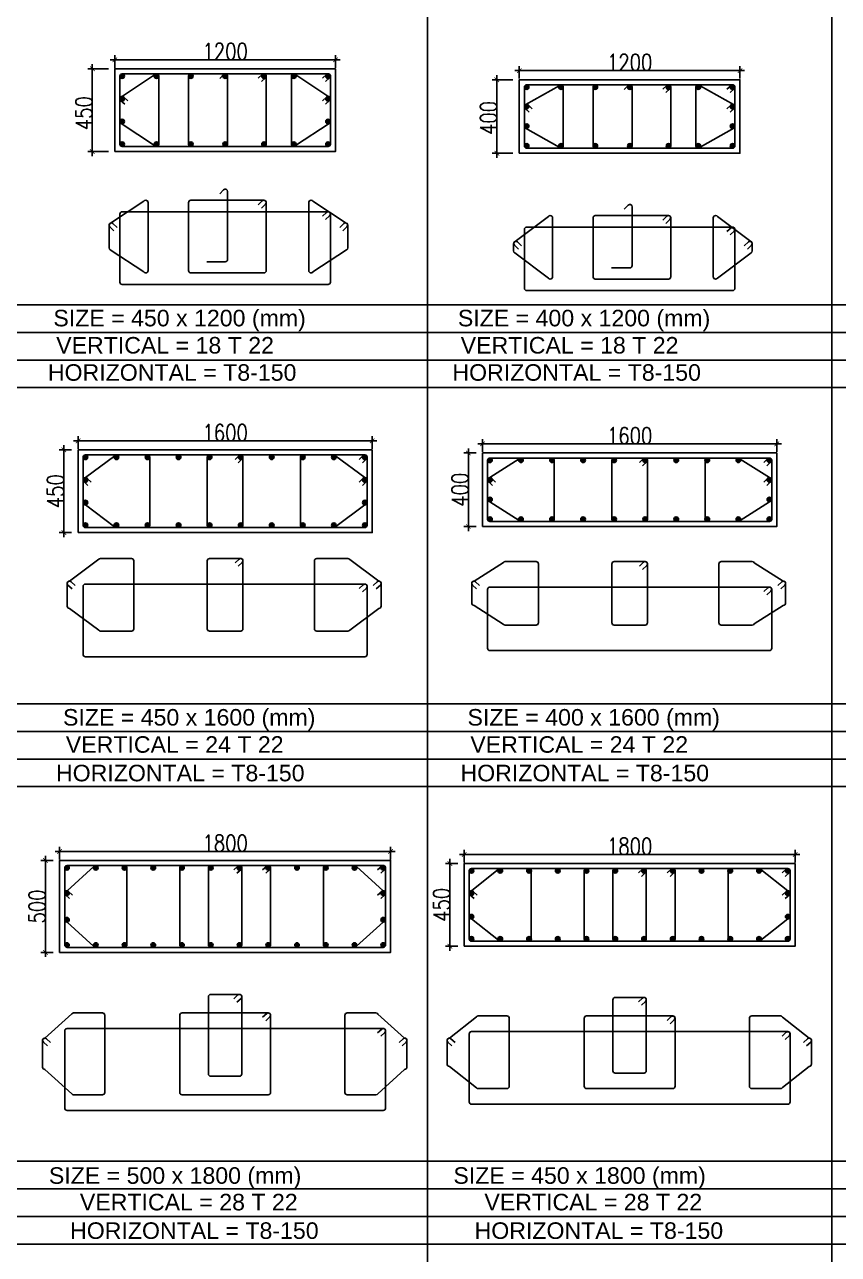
# Model space of a CAD drawing. Header units: millimetres. Extents: x -967280 to 3852, y 2833 to 1955156.
# Drawn here: x -417714 to -413288, y 456417 to 463104 of the extents above; entities that cross this region are included whole.
import ezdxf

# ---------------------------------------------------------------- set-up
doc = ezdxf.new("R2010")
doc.units = ezdxf.units.MM
doc.header["$LTSCALE"] = 1000
doc.header["$PDMODE"] = 35
doc.header["$PDSIZE"] = 25
for name, color, linetype in [('BARS', 1, 'Continuous'), ('S -Beams', 2, 'Continuous'), ('ST-COLUMN', 2, 'Continuous'), ('ST-STEEL', 4, 'Continuous'), ('ST-STEEL MARK', 1, 'Continuous'), ('ST-TEXT', 3, 'Continuous')]:
    doc.layers.add(name, color=color, linetype=linetype)
doc.styles.add('SIMPLEX', font='romans.shx', dxfattribs={"width": 0.8, "height": 90})
doc.styles.add('STRECTURAL', font='arial.ttf')
doc.styles.add('TXT DIM 25', font='arial.ttf')
doc.dimstyles.new('ST- DIM1-25', dxfattribs={"dimscale": 0.025, "dimtxt": 1000, "dimasz": 1000, "dimexe": 1000, "dimexo": 1000, "dimgap": 0.5, "dimtad": 2, "dimdec": 0, "dimrnd": 5, "dimzin": 0, "dimdsep": 46, "dimtxsty": 'TXT DIM 25', "dimblk": 'ARCHTICK', "dimcen": 90, "dimdle": 1000, "dimclrd": 1, "dimclre": 1, "dimclrt": 3, "dimadec": 1, "dimazin": 0, "dimtfac": 1, "dimtdec": 0, "dimtofl": 0, "dimtmove": 0, "dimatfit": 3, "dimfxl": 1, "dimtolj": 1, "dimtzin": 0, "dimarcsym": 0})

# ---------------------------------------------------------------- blocks, each defined once
blk = doc.blocks.new('_ArchTick')
at = {"color": 0, "linetype": 'ByBlock', "const_width": 0.15}
blk.add_lwpolyline([(-0.5, -0.5), (0.5, 0.5)], dxfattribs=at)
blk = doc.blocks.new('*D195')
at = {"color": 1, "lineweight": -2, "transparency": 16777216}
for p, q in [((-417258.2, 462864.1), (-417370.5, 462864.1)), ((-417345.5, 462389.1), (-417345.5, 462889.1)), ((-417258.2, 462414.1), (-417370.5, 462414.1))]:
    blk.add_line(p, q, dxfattribs=at)
at = {"layer": 'Defpoints', "color": 0, "transparency": 16777216}
for p in [(-417345.5, 462864.1), (-417233.2, 462864.1), (-417233.2, 462414.1)]:
    blk.add_point(p, dxfattribs=at)
at = {"color": 1, "lineweight": -2, "transparency": 16777216, "xscale": 25, "yscale": 25, "zscale": 25}
for p, rotation in [((-417345.5, 462864.1), 90), ((-417345.5, 462414.1), 270)]:
    blk.add_blockref('_ArchTick', p, dxfattribs=dict(at, rotation=rotation))
at = {"color": 3, "transparency": 16777216, "insert": (-417390.5, 462622.4), "char_height": 90, "attachment_point": 5, "rotation": 90, "style": 'SIMPLEX'}
blk.add_mtext('\\A1;450', dxfattribs=at)
blk = doc.blocks.new('*D196')
at = {"color": 1, "lineweight": -2, "transparency": 16777216}
for p, q in [((-415998.2, 462913.1), (-417248.2, 462913.1)), ((-417223.2, 462869.6), (-417223.2, 462938.1)), ((-416023.2, 462869.6), (-416023.2, 462938.1))]:
    blk.add_line(p, q, dxfattribs=at)
at = {"layer": 'Defpoints', "color": 0, "transparency": 16777216}
for p in [(-417223.2, 462913.1), (-417223.2, 462844.6), (-416023.2, 462844.6)]:
    blk.add_point(p, dxfattribs=at)
at = {"color": 1, "lineweight": -2, "transparency": 16777216, "xscale": 25, "yscale": 25, "zscale": 25, "rotation": 180}
blk.add_blockref('_ArchTick', (-417223.2, 462913.1), dxfattribs=at)
at = {"color": 1, "lineweight": -2, "transparency": 16777216, "xscale": 25, "yscale": 25, "zscale": 25}
blk.add_blockref('_ArchTick', (-416023.2, 462913.1), dxfattribs=at)
at = {"color": 3, "transparency": 16777216, "insert": (-416623.2, 462958.2), "char_height": 90, "attachment_point": 5, "style": 'SIMPLEX'}
blk.add_mtext('\\A1;1200', dxfattribs=at)
blk = doc.blocks.new('D25')
at = {"layer": 'BARS'}
h = blk.add_hatch(color=256, dxfattribs=at)
h.dxf.hatch_style = 1
edge = h.paths.add_edge_path()
edge.add_arc((0, 0), 12.5, 0, 360)
at = {"layer": 'BARS', "color": 1}
blk.add_circle((0, 0), 12.5, dxfattribs=at)
at = {"layer": 'Defpoints'}
for p, q in [((12.5, 0), (-12.5, 0)), ((0, -12.5), (0, 12.5))]:
    blk.add_line(p, q, dxfattribs=at)
at = {"layer": 'ST-STEEL'}
blk.add_circle((0, 0), 12.5, dxfattribs=at)
blk = doc.blocks.new('*D197')
at = {"color": 1, "lineweight": -2, "transparency": 16777216}
for p, q in [((-415145.5, 462379.8), (-415145.5, 462829.8)), ((-415058.2, 462804.8), (-415170.5, 462804.8)), ((-415058.2, 462404.8), (-415170.5, 462404.8))]:
    blk.add_line(p, q, dxfattribs=at)
at = {"layer": 'Defpoints', "color": 0, "transparency": 16777216}
for p in [(-415145.5, 462804.8), (-415033.2, 462804.8), (-415033.2, 462404.8)]:
    blk.add_point(p, dxfattribs=at)
at = {"color": 1, "lineweight": -2, "transparency": 16777216, "xscale": 25, "yscale": 25, "zscale": 25}
for p, rotation in [((-415145.5, 462804.8), 90), ((-415145.5, 462404.8), 270)]:
    blk.add_blockref('_ArchTick', p, dxfattribs=dict(at, rotation=rotation))
at = {"color": 3, "transparency": 16777216, "insert": (-415190.5, 462596.5), "char_height": 90, "attachment_point": 5, "rotation": 90, "style": 'SIMPLEX'}
blk.add_mtext('\\A1;400', dxfattribs=at)
blk = doc.blocks.new('*D198')
at = {"color": 1, "lineweight": -2, "transparency": 16777216}
for p, q in [((-413798.2, 462853.9), (-415048.2, 462853.9)), ((-415023.2, 462810.4), (-415023.2, 462878.9)), ((-413823.2, 462810.4), (-413823.2, 462878.9))]:
    blk.add_line(p, q, dxfattribs=at)
at = {"layer": 'Defpoints', "color": 0, "transparency": 16777216}
for p in [(-415023.2, 462853.9), (-415023.2, 462785.4), (-413823.2, 462785.4)]:
    blk.add_point(p, dxfattribs=at)
at = {"color": 1, "lineweight": -2, "transparency": 16777216, "xscale": 25, "yscale": 25, "zscale": 25, "rotation": 180}
blk.add_blockref('_ArchTick', (-415023.2, 462853.9), dxfattribs=at)
at = {"color": 1, "lineweight": -2, "transparency": 16777216, "xscale": 25, "yscale": 25, "zscale": 25}
blk.add_blockref('_ArchTick', (-413823.2, 462853.9), dxfattribs=at)
at = {"color": 3, "transparency": 16777216, "insert": (-414423.2, 462898.9), "char_height": 90, "attachment_point": 5, "style": 'SIMPLEX'}
blk.add_mtext('\\A1;1200', dxfattribs=at)
blk = doc.blocks.new('*D181')
at = {"color": 1, "lineweight": -2, "transparency": 16777216}
for p, q in [((-417458.2, 460791.8), (-417525.4, 460791.8)), ((-417500.4, 460316.8), (-417500.4, 460816.8)), ((-417458.2, 460341.8), (-417525.4, 460341.8))]:
    blk.add_line(p, q, dxfattribs=at)
at = {"layer": 'Defpoints', "color": 0, "transparency": 16777216}
for p in [(-417500.4, 460791.8), (-417433.2, 460791.8), (-417433.2, 460341.8)]:
    blk.add_point(p, dxfattribs=at)
at = {"color": 1, "lineweight": -2, "transparency": 16777216, "xscale": 25, "yscale": 25, "zscale": 25}
for p, rotation in [((-417500.4, 460791.8), 90), ((-417500.4, 460341.8), 270)]:
    blk.add_blockref('_ArchTick', p, dxfattribs=dict(at, rotation=rotation))
at = {"color": 3, "transparency": 16777216, "insert": (-417545.5, 460566.8), "char_height": 90, "attachment_point": 5, "rotation": 90, "style": 'SIMPLEX'}
blk.add_mtext('\\A1;450', dxfattribs=at)
blk = doc.blocks.new('*D182')
at = {"color": 1, "lineweight": -2, "transparency": 16777216}
for p, q in [((-415798.2, 460840.8), (-417448.2, 460840.8)), ((-417423.2, 460797.3), (-417423.2, 460865.8)), ((-415823.2, 460797.3), (-415823.2, 460865.8))]:
    blk.add_line(p, q, dxfattribs=at)
at = {"layer": 'Defpoints', "color": 0, "transparency": 16777216}
for p in [(-417423.2, 460840.8), (-417423.2, 460772.3), (-415823.2, 460772.3)]:
    blk.add_point(p, dxfattribs=at)
at = {"color": 1, "lineweight": -2, "transparency": 16777216, "xscale": 25, "yscale": 25, "zscale": 25, "rotation": 180}
blk.add_blockref('_ArchTick', (-417423.2, 460840.8), dxfattribs=at)
at = {"color": 1, "lineweight": -2, "transparency": 16777216, "xscale": 25, "yscale": 25, "zscale": 25}
blk.add_blockref('_ArchTick', (-415823.2, 460840.8), dxfattribs=at)
at = {"color": 3, "transparency": 16777216, "insert": (-416623.2, 460885.8), "char_height": 90, "attachment_point": 5, "style": 'SIMPLEX'}
blk.add_mtext('\\A1;1600', dxfattribs=at)
blk = doc.blocks.new('*D183')
at = {"color": 1, "lineweight": -2, "transparency": 16777216}
for p, q in [((-415258.2, 460775.1), (-415325.4, 460775.1)), ((-415300.4, 460350.1), (-415300.4, 460800.1)), ((-415258.2, 460375.1), (-415325.4, 460375.1))]:
    blk.add_line(p, q, dxfattribs=at)
at = {"layer": 'Defpoints', "color": 0, "transparency": 16777216}
for p in [(-415300.4, 460775.1), (-415233.2, 460775.1), (-415233.2, 460375.1)]:
    blk.add_point(p, dxfattribs=at)
at = {"color": 1, "lineweight": -2, "transparency": 16777216, "xscale": 25, "yscale": 25, "zscale": 25}
for p, rotation in [((-415300.4, 460775.1), 90), ((-415300.4, 460375.1), 270)]:
    blk.add_blockref('_ArchTick', p, dxfattribs=dict(at, rotation=rotation))
at = {"color": 3, "transparency": 16777216, "insert": (-415345.5, 460575.1), "char_height": 90, "attachment_point": 5, "rotation": 90, "style": 'SIMPLEX'}
blk.add_mtext('\\A1;400', dxfattribs=at)
blk = doc.blocks.new('*D184')
at = {"color": 1, "lineweight": -2, "transparency": 16777216}
for p, q in [((-413598.2, 460824.2), (-415248.2, 460824.2)), ((-415223.2, 460780.6), (-415223.2, 460849.2)), ((-413623.2, 460780.6), (-413623.2, 460849.2))]:
    blk.add_line(p, q, dxfattribs=at)
at = {"layer": 'Defpoints', "color": 0, "transparency": 16777216}
for p in [(-415223.2, 460824.2), (-415223.2, 460755.6), (-413623.2, 460755.6)]:
    blk.add_point(p, dxfattribs=at)
at = {"color": 1, "lineweight": -2, "transparency": 16777216, "xscale": 25, "yscale": 25, "zscale": 25, "rotation": 180}
blk.add_blockref('_ArchTick', (-415223.2, 460824.2), dxfattribs=at)
at = {"color": 1, "lineweight": -2, "transparency": 16777216, "xscale": 25, "yscale": 25, "zscale": 25}
blk.add_blockref('_ArchTick', (-413623.2, 460824.2), dxfattribs=at)
at = {"color": 3, "transparency": 16777216, "insert": (-414423.2, 460869.2), "char_height": 90, "attachment_point": 5, "style": 'SIMPLEX'}
blk.add_mtext('\\A1;1600', dxfattribs=at)
blk = doc.blocks.new('*D189')
at = {"color": 1, "lineweight": -2, "transparency": 16777216}
for p, q in [((-417558.2, 458559.3), (-417625.4, 458559.3)), ((-417600.4, 458034.3), (-417600.4, 458584.3)), ((-417558.2, 458059.3), (-417625.4, 458059.3))]:
    blk.add_line(p, q, dxfattribs=at)
at = {"layer": 'Defpoints', "color": 0, "transparency": 16777216}
for p in [(-417600.4, 458559.3), (-417533.2, 458559.3), (-417533.2, 458059.3)]:
    blk.add_point(p, dxfattribs=at)
at = {"color": 1, "lineweight": -2, "transparency": 16777216, "xscale": 25, "yscale": 25, "zscale": 25}
for p, rotation in [((-417600.4, 458559.3), 90), ((-417600.4, 458059.3), 270)]:
    blk.add_blockref('_ArchTick', p, dxfattribs=dict(at, rotation=rotation))
at = {"color": 3, "transparency": 16777216, "insert": (-417645.5, 458309.3), "char_height": 90, "attachment_point": 5, "rotation": 90, "style": 'SIMPLEX'}
blk.add_mtext('\\A1;500', dxfattribs=at)
blk = doc.blocks.new('*D190')
at = {"color": 1, "lineweight": -2, "transparency": 16777216}
for p, q in [((-417523.2, 458564.8), (-417523.2, 458633.3)), ((-415723.2, 458564.8), (-415723.2, 458633.3)), ((-415698.2, 458608.3), (-417548.2, 458608.3))]:
    blk.add_line(p, q, dxfattribs=at)
at = {"layer": 'Defpoints', "color": 0, "transparency": 16777216}
for p in [(-417523.2, 458608.3), (-417523.2, 458539.8), (-415723.2, 458539.8)]:
    blk.add_point(p, dxfattribs=at)
at = {"color": 1, "lineweight": -2, "transparency": 16777216, "xscale": 25, "yscale": 25, "zscale": 25, "rotation": 180}
blk.add_blockref('_ArchTick', (-417523.2, 458608.3), dxfattribs=at)
at = {"color": 1, "lineweight": -2, "transparency": 16777216, "xscale": 25, "yscale": 25, "zscale": 25}
blk.add_blockref('_ArchTick', (-415723.2, 458608.3), dxfattribs=at)
at = {"color": 3, "transparency": 16777216, "insert": (-416623.2, 458653.3), "char_height": 90, "attachment_point": 5, "style": 'SIMPLEX'}
blk.add_mtext('\\A1;1800', dxfattribs=at)
blk = doc.blocks.new('*D191')
at = {"color": 1, "lineweight": -2, "transparency": 16777216}
for p, q in [((-415400.4, 458067.6), (-415400.4, 458567.6)), ((-415358.2, 458542.6), (-415425.4, 458542.6)), ((-415358.2, 458092.6), (-415425.4, 458092.6))]:
    blk.add_line(p, q, dxfattribs=at)
at = {"layer": 'Defpoints', "color": 0, "transparency": 16777216}
for p in [(-415400.4, 458542.6), (-415333.2, 458542.6), (-415333.2, 458092.6)]:
    blk.add_point(p, dxfattribs=at)
at = {"color": 1, "lineweight": -2, "transparency": 16777216, "xscale": 25, "yscale": 25, "zscale": 25}
for p, rotation in [((-415400.4, 458542.6), 90), ((-415400.4, 458092.6), 270)]:
    blk.add_blockref('_ArchTick', p, dxfattribs=dict(at, rotation=rotation))
at = {"color": 3, "transparency": 16777216, "insert": (-415445.5, 458317.6), "char_height": 90, "attachment_point": 5, "rotation": 90, "style": 'SIMPLEX'}
blk.add_mtext('\\A1;450', dxfattribs=at)
blk = doc.blocks.new('*D192')
at = {"color": 1, "lineweight": -2, "transparency": 16777216}
for p, q in [((-415323.2, 458548.1), (-415323.2, 458616.6)), ((-413523.2, 458548.1), (-413523.2, 458616.6)), ((-413498.2, 458591.6), (-415348.2, 458591.6))]:
    blk.add_line(p, q, dxfattribs=at)
at = {"layer": 'Defpoints', "color": 0, "transparency": 16777216}
for p in [(-415323.2, 458591.6), (-415323.2, 458523.1), (-413523.2, 458523.1)]:
    blk.add_point(p, dxfattribs=at)
at = {"color": 1, "lineweight": -2, "transparency": 16777216, "xscale": 25, "yscale": 25, "zscale": 25, "rotation": 180}
blk.add_blockref('_ArchTick', (-415323.2, 458591.6), dxfattribs=at)
at = {"color": 1, "lineweight": -2, "transparency": 16777216, "xscale": 25, "yscale": 25, "zscale": 25}
blk.add_blockref('_ArchTick', (-413523.2, 458591.6), dxfattribs=at)
at = {"color": 3, "transparency": 16777216, "insert": (-414423.2, 458636.7), "char_height": 90, "attachment_point": 5, "style": 'SIMPLEX'}
blk.add_mtext('\\A1;1800', dxfattribs=at)

msp = doc.modelspace()

# ---------------------------------------------------------------- linework, layer by layer
at = {"layer": 'S -Beams', "color": 4, "ltscale": 30}
for points in [[(-417195.7, 462701.4), (-417195.7, 462577.6, 0.284178), (-417189.4, 462566.6), (-417006.6, 462446.7, 0.243217), (-416996.4, 462441.4, 0.414214), (-416983.9, 462453.9), (-416983.9, 462824.1, 0.414242), (-416996.4, 462836.6, 0.252519), (-417006.9, 462831), (-417187.7, 462712.4, 0.323602), (-417195.7, 462700.1), (-417195.7, 462578.1)], [(-416050.7, 462701.4), (-416050.7, 462577.6, -0.284178), (-416056.9, 462566.6), (-416239.8, 462446.7, -0.243217), (-416250, 462441.4, -0.414214), (-416262.5, 462453.9), (-416262.5, 462824.1, -0.414242), (-416250, 462836.6, -0.252519), (-416239.5, 462831), (-416058.7, 462712.4, -0.323602), (-416050.7, 462700.1), (-416050.7, 462578.1)], [(-414995.7, 462658.8), (-414995.7, 462551.7, 0.284178), (-414989.4, 462540.7), (-414806.6, 462437.4, 0.243217), (-414796.4, 462432.1, 0.414214), (-414783.9, 462444.6), (-414783.9, 462764.8, 0.414242), (-414796.4, 462777.3, 0.252519), (-414806.9, 462771.7), (-414987.7, 462669.8, 0.323602), (-414995.7, 462657.5), (-414995.7, 462552.1)], [(-413850.7, 462658.8), (-413850.7, 462551.7, -0.284178), (-413856.9, 462540.7), (-414039.8, 462437.4, -0.243217), (-414050, 462432.1, -0.414214), (-414062.5, 462444.6), (-414062.5, 462764.8, -0.414242), (-414050, 462777.3, -0.252519), (-414039.5, 462771.7), (-413858.7, 462669.8, -0.323602), (-413850.7, 462657.5), (-413850.7, 462552.1)], [(-417254.2, 462014), (-417254.2, 461890.2, 0.284178), (-417248, 461879.2), (-417065.1, 461759.3, 0.243217), (-417054.9, 461754, 0.414214), (-417042.4, 461766.5), (-417042.4, 462136.7, 0.414242), (-417054.9, 462149.2, 0.252519), (-417065.4, 462143.6), (-417246.2, 462025, 0.323602), (-417254.2, 462012.7), (-417254.2, 461890.7)], [(-415956.5, 462014), (-415956.5, 461890.2, -0.284178), (-415962.8, 461879.2), (-416145.6, 461759.3, -0.243217), (-416155.8, 461754, -0.414214), (-416168.3, 461766.5), (-416168.3, 462136.7, -0.414242), (-416155.8, 462149.2, -0.252519), (-416145.4, 462143.6), (-415964.5, 462025, -0.323602), (-415956.5, 462012.7), (-415956.5, 461890.7)], [(-415054.2, 461914), (-415054.2, 461873.6, 0.284178), (-415048, 461862.5), (-414865.1, 461725.9, 0.243217), (-414854.9, 461720.7, 0.414214), (-414842.4, 461733.2), (-414842.4, 462053.4, 0.414242), (-414854.9, 462065.9, 0.252519), (-414865.4, 462060.2), (-415046.2, 461925, 0.323602), (-415054.2, 461912.7), (-415054.2, 461874)], [(-413756.5, 461914), (-413756.5, 461873.6, -0.284178), (-413762.8, 461862.5), (-413945.6, 461725.9, -0.243217), (-413955.8, 461720.7, -0.414214), (-413968.3, 461733.2), (-413968.3, 462053.4, -0.414242), (-413955.8, 462065.9, -0.252519), (-413945.4, 462060.2), (-413764.5, 461925, -0.323602), (-413756.5, 461912.7), (-413756.5, 461874)]]:
    msp.add_lwpolyline(points, format="xyb", dxfattribs=at)
at = {"layer": 'ST-COLUMN'}
for points in [[(-417223.2, 462414.1), (-416023.2, 462414.1), (-416023.2, 462864.1), (-417223.2, 462864.1)], [(-415023.2, 462404.8), (-413823.2, 462404.8), (-413823.2, 462804.8), (-415023.2, 462804.8)], [(-417423.2, 460341.8), (-415823.2, 460341.8), (-415823.2, 460791.8), (-417423.2, 460791.8)], [(-415223.2, 460375.1), (-413623.2, 460375.1), (-413623.2, 460775.1), (-415223.2, 460775.1)], [(-417523.2, 458059.3), (-415723.2, 458059.3), (-415723.2, 458559.3), (-417523.2, 458559.3)], [(-415323.2, 458092.6), (-413523.2, 458092.6), (-413523.2, 458542.6), (-415323.2, 458542.6)]]:
    msp.add_lwpolyline(points, close=True, dxfattribs=at)
at = {"layer": 'ST-STEEL'}
for points in [[(-417183.2, 462441.6), (-416063.2, 462441.6, 0.414214), (-416050.7, 462454.1), (-416050.7, 462824.1, 0.414214), (-416063.2, 462836.6), (-417183.2, 462836.6, 0.414214), (-417195.7, 462824.1), (-417195.7, 462454.1, 0.414214)], [(-414983.2, 462432.3), (-413863.2, 462432.3, 0.414214), (-413850.7, 462444.8), (-413850.7, 462764.8, 0.414214), (-413863.2, 462777.3), (-414983.2, 462777.3, 0.414214), (-414995.7, 462764.8), (-414995.7, 462444.8, 0.414214)], [(-417183.2, 461691.4), (-416063.2, 461691.4, 0.414214), (-416050.7, 461703.9), (-416050.7, 462073.9, 0.414214), (-416063.2, 462086.4), (-417183.2, 462086.4, 0.414214), (-417195.7, 462073.9), (-417195.7, 461703.9, 0.414214)], [(-414983.2, 461658), (-413863.2, 461658, 0.414214), (-413850.7, 461670.5), (-413850.7, 461990.5, 0.414214), (-413863.2, 462003), (-414983.2, 462003, 0.414214), (-414995.7, 461990.5), (-414995.7, 461670.5, 0.414214)], [(-417383.2, 460369.3), (-415863.2, 460369.3, 0.414214), (-415850.7, 460381.8), (-415850.7, 460751.8, 0.414214), (-415863.2, 460764.3), (-417383.2, 460764.3, 0.414214), (-417395.7, 460751.8), (-417395.7, 460381.8, 0.414214)], [(-415183.2, 460402.6), (-413663.2, 460402.6, 0.414214), (-413650.7, 460415.1), (-413650.7, 460735.1, 0.414214), (-413663.2, 460747.6), (-415183.2, 460747.6, 0.414214), (-415195.7, 460735.1), (-415195.7, 460415.1, 0.414214)], [(-417383.2, 459667.1), (-415863.2, 459667.1, 0.414214), (-415850.7, 459679.6), (-415850.7, 460049.6, 0.414214), (-415863.2, 460062.1), (-417383.2, 460062.1, 0.414214), (-417395.7, 460049.6), (-417395.7, 459679.6, 0.414214)], [(-415183.2, 459700.5), (-413663.2, 459700.5, 0.414214), (-413650.7, 459713), (-413650.7, 460033, 0.414214), (-413663.2, 460045.5), (-415183.2, 460045.5, 0.414214), (-415195.7, 460033), (-415195.7, 459713, 0.414214)], [(-417483.2, 458086.8), (-415763.2, 458086.8, 0.414214), (-415750.7, 458099.3), (-415750.7, 458519.3, 0.414214), (-415763.2, 458531.8), (-417483.2, 458531.8, 0.414214), (-417495.7, 458519.3), (-417495.7, 458099.3, 0.414214)], [(-415283.2, 458120.1), (-413563.2, 458120.1, 0.414214), (-413550.7, 458132.6), (-413550.7, 458502.6, 0.414214), (-413563.2, 458515.1), (-415283.2, 458515.1, 0.414214), (-415295.7, 458502.6), (-415295.7, 458132.6, 0.414214)], [(-417483.2, 457200.3), (-415763.2, 457200.3, 0.414214), (-415750.7, 457212.8), (-415750.7, 457632.8, 0.414214), (-415763.2, 457645.3), (-417483.2, 457645.3, 0.414214), (-417495.7, 457632.8), (-417495.7, 457212.8, 0.414214)], [(-415283.2, 457233.6), (-413563.2, 457233.6, 0.414214), (-413550.7, 457246.1), (-413550.7, 457616.1, 0.414214), (-413563.2, 457628.6), (-415283.2, 457628.6, 0.414214), (-415295.7, 457616.1), (-415295.7, 457246.1, 0.414214)]]:
    msp.add_lwpolyline(points, format="xyb", close=True, dxfattribs=at)
at = {"layer": 'ST-STEEL', "ltscale": 30}
for points in [[(-416809.9, 462836.6), (-416412, 462836.6, -0.414214), (-416399.5, 462824.1), (-416399.5, 462454.1, -0.414214), (-416412, 462441.6), (-416809.9, 462441.6, -0.414214), (-416822.4, 462454.1), (-416822.4, 462824.1, -0.414214)], [(-414609.9, 462777.3), (-414212, 462777.3, -0.414214), (-414199.5, 462764.8), (-414199.5, 462444.8, -0.414214), (-414212, 462432.3), (-414609.9, 462432.3, -0.414214), (-414622.4, 462444.8), (-414622.4, 462764.8, -0.414214)], [(-416809.9, 462149.2), (-416412, 462149.2, -0.414214), (-416399.5, 462136.7), (-416399.5, 461766.7, -0.414214), (-416412, 461754.2), (-416809.9, 461754.2, -0.414214), (-416822.4, 461766.7), (-416822.4, 462136.7, -0.414214)], [(-414609.9, 462065.9), (-414212, 462065.9, -0.414214), (-414199.5, 462053.4), (-414199.5, 461733.4, -0.414214), (-414212, 461720.9), (-414609.9, 461720.9, -0.414214), (-414622.4, 461733.4), (-414622.4, 462053.4, -0.414214)], [(-416707.6, 460764.3), (-416538.7, 460764.3, -0.414214), (-416526.2, 460751.8), (-416526.2, 460381.8, -0.414214), (-416538.7, 460369.3), (-416707.6, 460369.3, -0.414214), (-416720.1, 460381.8), (-416720.1, 460751.8, -0.414214)], [(-414507.6, 460747.6), (-414338.7, 460747.6, -0.414214), (-414326.2, 460735.1), (-414326.2, 460415.1, -0.414214), (-414338.7, 460402.6), (-414507.6, 460402.6, -0.414214), (-414520.1, 460415.1), (-414520.1, 460735.1, -0.414214)], [(-416707.6, 460201.1), (-416538.7, 460201.1, -0.414214), (-416526.2, 460188.6), (-416526.2, 459818.6, -0.414214), (-416538.7, 459806.1), (-416707.6, 459806.1, -0.414214), (-416720.1, 459818.6), (-416720.1, 460188.6, -0.414214)], [(-414507.6, 460184.4), (-414338.7, 460184.4, -0.414214), (-414326.2, 460171.9), (-414326.2, 459851.9, -0.414214), (-414338.7, 459839.4), (-414507.6, 459839.4, -0.414214), (-414520.1, 459851.9), (-414520.1, 460171.9, -0.414214)], [(-416857.7, 458531.8), (-416388.6, 458531.8, -0.414214), (-416376.1, 458519.3), (-416376.1, 458099.3, -0.414214), (-416388.6, 458086.8), (-416857.7, 458086.8, -0.414214), (-416870.2, 458099.3), (-416870.2, 458519.3, -0.414214)], [(-416701.4, 458531.8), (-416545, 458531.8, -0.414214), (-416532.5, 458519.3), (-416532.5, 458099.3, -0.414214), (-416545, 458086.8), (-416701.4, 458086.8, -0.414214), (-416713.9, 458099.3), (-416713.9, 458519.3, -0.414214)], [(-414657.7, 458515.1), (-414188.6, 458515.1, -0.414214), (-414176.1, 458502.6), (-414176.1, 458132.6, -0.414214), (-414188.6, 458120.1), (-414657.7, 458120.1, -0.414214), (-414670.2, 458132.6), (-414670.2, 458502.6, -0.414214)], [(-414501.4, 458515.1), (-414345, 458515.1, -0.414214), (-414332.5, 458502.6), (-414332.5, 458132.6, -0.414214), (-414345, 458120.1), (-414501.4, 458120.1, -0.414214), (-414513.9, 458132.6), (-414513.9, 458502.6, -0.414214)], [(-416701.4, 457831.1), (-416545, 457831.1, -0.414214), (-416532.5, 457818.6), (-416532.5, 457398.6, -0.414214), (-416545, 457386.1), (-416701.4, 457386.1, -0.414214), (-416713.9, 457398.6), (-416713.9, 457818.6, -0.414214)], [(-414501.4, 457814.4), (-414345, 457814.4, -0.414214), (-414332.5, 457801.9), (-414332.5, 457415.3, -0.414214), (-414345, 457402.8), (-414501.4, 457402.8, -0.414214), (-414513.9, 457415.3), (-414513.9, 457801.9, -0.414214)], [(-416857.7, 457730.2), (-416388.6, 457730.2, -0.414214), (-416376.1, 457717.7), (-416376.1, 457297.7, -0.414214), (-416388.6, 457285.2), (-416857.7, 457285.2, -0.414214), (-416870.2, 457297.7), (-416870.2, 457717.7, -0.414214)], [(-414657.7, 457713.5), (-414188.6, 457713.5, -0.414214), (-414176.1, 457701), (-414176.1, 457331, -0.414214), (-414188.6, 457318.5), (-414657.7, 457318.5, -0.414214), (-414670.2, 457331), (-414670.2, 457701, -0.414214)]]:
    msp.add_lwpolyline(points, format="xyb", close=True, dxfattribs=at)
for points in [[(-416652.3, 462810.4), (-416631.5, 462832.8, -0.675243), (-416609.9, 462824.1), (-416609.9, 462454.1, -0.414214), (-416622.4, 462441.6), (-416722.4, 462441.6)], [(-414452.3, 462751.1), (-414431.5, 462773.5, -0.675243), (-414409.9, 462764.8), (-414409.9, 462444.8, -0.414214), (-414422.4, 462432.3), (-414522.4, 462432.3)], [(-416652.3, 462183.4), (-416631.5, 462205.7, -0.675243), (-416609.9, 462197), (-416609.9, 461827, -0.414214), (-416622.4, 461814.5), (-416722.4, 461814.5)], [(-414452.3, 462100), (-414431.5, 462122.4, -0.675243), (-414409.9, 462113.7), (-414409.9, 461793.7, -0.414214), (-414422.4, 461781.2), (-414522.4, 461781.2)], [(-417395.7, 460628.5), (-417395.7, 460505.1, 0.414214), (-417383.2, 460492.6), (-417224.2, 460374.1, 0.230895), (-417214.4, 460369.3), (-417045.7, 460369.3, 0.414214), (-417033.2, 460381.8), (-417033.2, 460751.8, 0.414214), (-417045.7, 460764.3), (-417214.4, 460764.3, 0.209236), (-417223.5, 460760.2), (-417383.2, 460641, 0.414214), (-417395.7, 460628.5)], [(-415850.7, 460628.5), (-415850.7, 460505.1, -0.414214), (-415863.2, 460492.6), (-416021.6, 460375, -0.253658), (-416032, 460369.3), (-416200.7, 460369.3, -0.414214), (-416213.2, 460381.8), (-416213.2, 460751.8, -0.414214), (-416200.7, 460764.3), (-416032, 460764.3, -0.25838), (-416021.5, 460758.4), (-415863.2, 460641, -0.414214), (-415850.7, 460628.5)], [(-415195.7, 460628.5), (-415195.7, 460521.8, 0.414214), (-415183.2, 460509.3), (-415024.2, 460407.5, 0.230895), (-415014.4, 460402.6), (-414845.7, 460402.6, 0.414214), (-414833.2, 460415.1), (-414833.2, 460735.1, 0.414214), (-414845.7, 460747.6), (-415014.4, 460747.6, 0.209236), (-415023.5, 460743.6), (-415183.2, 460641, 0.414214), (-415195.7, 460628.5)], [(-413650.7, 460628.5), (-413650.7, 460521.8, -0.414214), (-413663.2, 460509.3), (-413821.6, 460408.4, -0.253658), (-413832, 460402.6), (-414000.7, 460402.6, -0.414214), (-414013.2, 460415.1), (-414013.2, 460735.1, -0.414214), (-414000.7, 460747.6), (-413832, 460747.6, -0.25838), (-413821.5, 460741.7), (-413663.2, 460641, -0.414214), (-413650.7, 460628.5)], [(-417482.2, 460065.2), (-417482.2, 459941.9, 0.414214), (-417469.7, 459929.4), (-417310.7, 459810.9, 0.230895), (-417300.9, 459806.1), (-417132.2, 459806.1, 0.414214), (-417119.7, 459818.6), (-417119.7, 460188.6, 0.414214), (-417132.2, 460201.1), (-417300.9, 460201.1, 0.209236), (-417310, 460197), (-417469.7, 460077.7, 0.414214), (-417482.2, 460065.2)], [(-415774.9, 460065.2), (-415774.9, 459941.9, -0.414214), (-415787.4, 459929.4), (-415945.8, 459811.8, -0.253658), (-415956.3, 459806.1), (-416124.9, 459806.1, -0.414214), (-416137.4, 459818.6), (-416137.4, 460188.6, -0.414214), (-416124.9, 460201.1), (-415956.3, 460201.1, -0.25838), (-415945.7, 460195.1), (-415787.4, 460077.7, -0.414214), (-415774.9, 460065.2)], [(-415282.2, 460065.2), (-415282.2, 459958.6, 0.414214), (-415269.7, 459946.1), (-415110.7, 459844.3, 0.230895), (-415100.9, 459839.4), (-414932.2, 459839.4, 0.414214), (-414919.7, 459851.9), (-414919.7, 460171.9, 0.414214), (-414932.2, 460184.4), (-415100.9, 460184.4, 0.209236), (-415110, 460180.3), (-415269.7, 460077.7, 0.414214), (-415282.2, 460065.2)], [(-413574.9, 460065.2), (-413574.9, 459958.6, -0.414214), (-413587.4, 459946.1), (-413745.8, 459845.1, -0.253658), (-413756.3, 459839.4), (-413924.9, 459839.4, -0.414214), (-413937.4, 459851.9), (-413937.4, 460171.9, -0.414214), (-413924.9, 460184.4), (-413756.3, 460184.4, -0.25838), (-413745.7, 460178.5), (-413587.4, 460077.7, -0.414214), (-413574.9, 460065.2)], [(-417495.7, 458381.8), (-417495.7, 458236.8, 0.414214), (-417483.2, 458224.3), (-417336.7, 458091.6, 0.230895), (-417326.9, 458086.8), (-417170.5, 458086.8, 0.414214), (-417158, 458099.3), (-417158, 458519.3, 0.414214), (-417170.5, 458531.8), (-417326.9, 458531.8, 0.209236), (-417336.1, 458527.7), (-417483.2, 458394.3, 0.414214), (-417495.7, 458381.8)], [(-415750.7, 458381.8), (-415750.7, 458236.8, -0.414214), (-415763.2, 458224.3), (-415909, 458092.5, -0.253658), (-415919.5, 458086.8), (-416075.7, 458086.8, -0.414214), (-416088.2, 458099.3), (-416088.2, 458519.3, -0.414214), (-416075.7, 458531.8), (-415919.5, 458531.8, -0.25838), (-415908.9, 458525.8), (-415763.2, 458394.3, -0.414214), (-415750.7, 458381.8)], [(-415295.7, 458381.8), (-415295.7, 458253.4, 0.414214), (-415283.2, 458240.9), (-415136.7, 458124.9, 0.230895), (-415126.9, 458120.1), (-414970.5, 458120.1, 0.414214), (-414958, 458132.6), (-414958, 458502.6, 0.414214), (-414970.5, 458515.1), (-415126.9, 458515.1, 0.209236), (-415136.1, 458511), (-415283.2, 458394.3, 0.414214), (-415295.7, 458381.8)], [(-413550.7, 458381.8), (-413550.7, 458253.4, -0.414214), (-413563.2, 458240.9), (-413709, 458125.8, -0.253658), (-413719.5, 458120.1), (-413875.7, 458120.1, -0.414214), (-413888.2, 458132.6), (-413888.2, 458502.6, -0.414214), (-413875.7, 458515.1), (-413719.5, 458515.1, -0.25838), (-413708.9, 458509.2), (-413563.2, 458394.3, -0.414214), (-413550.7, 458381.8)], [(-417615.9, 457580.2), (-417615.9, 457435.2, 0.414214), (-417603.4, 457422.7), (-417457, 457290, 0.230895), (-417447.1, 457285.2), (-417290.7, 457285.2, 0.414214), (-417278.2, 457297.7), (-417278.2, 457717.7, 0.414214), (-417290.7, 457730.2), (-417447.1, 457730.2, 0.209236), (-417456.3, 457726.1), (-417603.4, 457592.7, 0.414214), (-417615.9, 457580.2)], [(-415634.3, 457580.2), (-415634.3, 457435.2, -0.414214), (-415646.8, 457422.7), (-415792.6, 457290.9, -0.253658), (-415803.1, 457285.2), (-415959.2, 457285.2, -0.414214), (-415971.7, 457297.7), (-415971.7, 457717.7, -0.414214), (-415959.2, 457730.2), (-415803.1, 457730.2, -0.25838), (-415792.5, 457724.3), (-415646.8, 457592.7, -0.414214), (-415634.3, 457580.2)], [(-415415.9, 457580.2), (-415415.9, 457451.9, 0.414214), (-415403.4, 457439.4), (-415257, 457323.4, 0.230895), (-415247.1, 457318.5), (-415090.7, 457318.5, 0.414214), (-415078.2, 457331), (-415078.2, 457701, 0.414214), (-415090.7, 457713.5), (-415247.1, 457713.5, 0.209236), (-415256.3, 457709.5), (-415403.4, 457592.7, 0.414214), (-415415.9, 457580.2)], [(-413434.3, 457580.2), (-413434.3, 457451.9, -0.414214), (-413446.8, 457439.4), (-413592.6, 457324.3, -0.253658), (-413603.1, 457318.5), (-413759.2, 457318.5, -0.414214), (-413771.7, 457331), (-413771.7, 457701, -0.414214), (-413759.2, 457713.5), (-413603.1, 457713.5, -0.25838), (-413592.5, 457707.6), (-413446.8, 457592.7, -0.414214), (-413434.3, 457580.2)]]:
    msp.add_lwpolyline(points, format="xyb", dxfattribs=at)
at = {"layer": 'ST-STEEL'}
for points in [[(-416426.2, 462794.3), (-416404, 462814.9, 1.002678), (-416421, 462833.2), (-416443.2, 462812.6)], [(-416076.9, 462794.3), (-416054.7, 462814.9, 1.002678), (-416071.7, 462833.2), (-416093.9, 462812.6)], [(-414226.2, 462735), (-414204, 462755.7, 1.002678), (-414221, 462774), (-414243.2, 462753.3)], [(-413876.9, 462735), (-413854.7, 462755.7, 1.002678), (-413871.7, 462774), (-413893.9, 462753.3)], [(-417169.5, 462670.9), (-417191.7, 462691.6, -1.002678), (-417174.7, 462709.9), (-417152.5, 462689.2)], [(-416076.9, 462670.9), (-416054.7, 462691.6, 1.002678), (-416071.7, 462709.9), (-416093.9, 462689.2)], [(-414969.5, 462628.3), (-414991.7, 462649, -1.002678), (-414974.7, 462667.3), (-414952.5, 462646.6)], [(-413876.9, 462628.3), (-413854.7, 462649, 1.002678), (-413871.7, 462667.3), (-413893.9, 462646.6)], [(-416426.2, 462106.9), (-416404, 462127.5, 1.002678), (-416421, 462145.8), (-416443.2, 462125.2)], [(-416076.9, 462044), (-416054.7, 462064.7, 1.002678), (-416071.7, 462083), (-416093.9, 462062.3)], [(-414226.2, 462023.5), (-414204, 462044.2, 1.002678), (-414221, 462062.5), (-414243.2, 462041.8)], [(-417228, 461983.5), (-417250.2, 462004.2, -1.002678), (-417233.2, 462022.5), (-417211, 462001.8)], [(-415982.7, 461983.5), (-415960.5, 462004.2, 1.002678), (-415977.6, 462022.5), (-415999.7, 462001.8)], [(-413876.9, 461960.7), (-413854.7, 461981.4, 1.002678), (-413871.7, 461999.7), (-413893.9, 461979)], [(-415028, 461883.5), (-415050.2, 461904.2, -1.002678), (-415033.2, 461922.5), (-415011, 461901.8)], [(-413782.7, 461883.5), (-413760.5, 461904.2, 1.002678), (-413777.6, 461922.5), (-413799.7, 461901.8)], [(-416552.4, 460722), (-416530.3, 460742.6, 1.002678), (-416547.3, 460760.9), (-416569.5, 460740.3)], [(-415876.9, 460722), (-415854.7, 460742.6, 1.002678), (-415871.7, 460760.9), (-415893.9, 460740.3)], [(-414352.4, 460705.3), (-414330.3, 460726, 1.002678), (-414347.3, 460744.2), (-414369.5, 460723.6)], [(-413676.9, 460705.3), (-413654.7, 460726, 1.002678), (-413671.7, 460744.2), (-413693.9, 460723.6)], [(-417369.5, 460598.6), (-417391.7, 460619.3, -1.002678), (-417374.7, 460637.6), (-417352.5, 460616.9)], [(-415876.9, 460598.6), (-415854.7, 460619.3, 1.002678), (-415871.7, 460637.6), (-415893.9, 460616.9)], [(-415169.5, 460598.6), (-415191.7, 460619.3, -1.002678), (-415174.7, 460637.6), (-415152.5, 460616.9)], [(-413676.9, 460598.6), (-413654.7, 460619.3, 1.002678), (-413671.7, 460637.6), (-413693.9, 460616.9)], [(-416552.4, 460158.7), (-416530.3, 460179.4, 1.002678), (-416547.3, 460197.7), (-416569.5, 460177)], [(-414352.4, 460142.1), (-414330.3, 460162.7, 1.002678), (-414347.3, 460181), (-414369.5, 460160.4)], [(-417456, 460035.4), (-417478.2, 460056.1, -1.002678), (-417461.1, 460074.4), (-417439, 460053.7)], [(-415876.9, 460019.8), (-415854.7, 460040.5, 1.002678), (-415871.7, 460058.8), (-415893.9, 460038.1)], [(-415801.1, 460035.4), (-415778.9, 460056.1, 1.002678), (-415796, 460074.4), (-415818.1, 460053.7)], [(-415256, 460035.4), (-415278.2, 460056.1, -1.002678), (-415261.1, 460074.4), (-415239, 460053.7)], [(-413676.9, 460003.1), (-413654.7, 460023.8, 1.002678), (-413671.7, 460042.1), (-413693.9, 460021.4)], [(-413601.1, 460035.4), (-413578.9, 460056.1, 1.002678), (-413596, 460074.4), (-413618.1, 460053.7)], [(-416558.7, 458489.4), (-416536.5, 458510.1, 1.002678), (-416553.6, 458528.4), (-416575.7, 458507.7)], [(-416402.3, 458489.4), (-416380.2, 458510.1, 1.002678), (-416397.2, 458528.4), (-416419.4, 458507.7)], [(-415776.9, 458489.4), (-415754.7, 458510.1, 1.002678), (-415771.7, 458528.4), (-415793.9, 458507.7)], [(-414358.7, 458472.8), (-414336.5, 458493.4, 1.002678), (-414353.6, 458511.7), (-414375.7, 458491.1)], [(-414202.3, 458472.8), (-414180.2, 458493.4, 1.002678), (-414197.2, 458511.7), (-414219.4, 458491.1)], [(-413576.9, 458472.8), (-413554.7, 458493.4, 1.002678), (-413571.7, 458511.7), (-413593.9, 458491.1)], [(-417469.5, 458351.9), (-417491.7, 458372.6, -1.002678), (-417474.7, 458390.9), (-417452.5, 458370.2)], [(-415776.9, 458351.9), (-415754.7, 458372.6, 1.002678), (-415771.7, 458390.9), (-415793.9, 458370.2)], [(-415269.5, 458351.9), (-415291.7, 458372.6, -1.002678), (-415274.7, 458390.9), (-415252.5, 458370.2)], [(-413576.9, 458351.9), (-413554.7, 458372.6, 1.002678), (-413571.7, 458390.9), (-413593.9, 458370.2)], [(-416558.7, 457788.8), (-416536.5, 457809.4, 1.002678), (-416553.6, 457827.7), (-416575.7, 457807.1)], [(-414358.7, 457772.1), (-414336.5, 457792.8, 1.002678), (-414353.6, 457811.1), (-414375.7, 457790.4)], [(-416402.3, 457687.9), (-416380.2, 457708.5, 1.002678), (-416397.2, 457726.8), (-416419.4, 457706.2)], [(-414202.3, 457671.2), (-414180.2, 457691.9, 1.002678), (-414197.2, 457710.1), (-414219.4, 457689.5)], [(-415776.9, 457602.9), (-415754.7, 457623.6, 1.002678), (-415771.7, 457641.9), (-415793.9, 457621.2)], [(-413576.9, 457586.3), (-413554.7, 457606.9, 1.002678), (-413571.7, 457625.2), (-413593.9, 457604.6)], [(-417589.7, 457550.4), (-417611.9, 457571, -1.002678), (-417594.9, 457589.3), (-417572.7, 457568.7)], [(-415660.5, 457550.4), (-415638.3, 457571, 1.002678), (-415655.3, 457589.3), (-415677.5, 457568.7)], [(-415389.7, 457550.4), (-415411.9, 457571, -1.002678), (-415394.9, 457589.3), (-415372.7, 457568.7)], [(-413460.5, 457550.4), (-413438.3, 457571, 1.002678), (-413455.3, 457589.3), (-413477.5, 457568.7)]]:
    msp.add_lwpolyline(points, format="xyb", dxfattribs=at)
at = {"layer": 'ST-STEEL MARK', "color": 0}
for p, q in [((-415523.2, 453708.8), (-415523.2, 472903.4)), ((-415523.2, 450065.3), (-415523.2, 472903.4)), ((-413323.2, 450065.3), (-413323.2, 472903.4)), ((-420373.2, 461130.3), (-406196.8, 461130.3)), ((-420373.2, 458960.9), (-406196.8, 458960.9)), ((-420373.2, 456473.6), (-406196.8, 456473.6))]:
    msp.add_line(p, q, dxfattribs=at)
at = {"layer": 'ST-STEEL MARK'}
for p, q in [((-419923.2, 461580.3), (-406196.8, 461580.3)), ((-419923.2, 461430.3), (-406196.8, 461430.3)), ((-419923.2, 461280.3), (-406196.8, 461280.3)), ((-419923.2, 459410.9), (-406196.8, 459410.9)), ((-419923.2, 459260.9), (-406196.8, 459260.9)), ((-419923.2, 459110.9), (-406196.8, 459110.9)), ((-419923.2, 456923.6), (-406196.8, 456923.6)), ((-419923.2, 456774.2), (-406196.8, 456774.2)), ((-419923.2, 456623.6), (-406196.8, 456623.6))]:
    msp.add_line(p, q, dxfattribs=at)

# ---------------------------------------------------------------- block references
at = {"layer": 'ST-STEEL', "color": 0}
for p, rotation in [((-417183.2, 462824.1), 270), ((-416996.4, 462824.1), 90.00000000000001), ((-416809.9, 462824.1), 90.00000000000001), ((-416622.4, 462824.1), 90.00000000000001), ((-416412, 462824.1), 90.00000000000001), ((-416250, 462824.1), 90.00000000000001), ((-414983.2, 462764.8), 270), ((-414796.4, 462764.8), 90.00000000000001), ((-414609.9, 462764.8), 90.00000000000001), ((-414422.4, 462764.8), 90.00000000000001), ((-414212, 462764.8), 90.00000000000001), ((-414050, 462764.8), 90.00000000000001), ((-417183.2, 462700.8), 90.00000000000001), ((-414983.2, 462658.2), 90.00000000000001), ((-417183.2, 462577.4), 90.00000000000001), ((-414983.2, 462551.5), 90.00000000000001), ((-416063.2, 462454.1), 90.00000000000001), ((-413863.2, 462444.8), 90.00000000000001), ((-417383.2, 460751.8), 270), ((-417214.3, 460751.8), 90.00000000000001), ((-417045.4, 460751.8), 90.00000000000001), ((-416876.5, 460751.8), 90.00000000000001), ((-416707.6, 460751.8), 90.00000000000001), ((-416538.7, 460751.8), 90.00000000000001), ((-416369.9, 460751.8), 90.00000000000001), ((-416201, 460751.8), 90.00000000000001), ((-416032.1, 460751.8), 90.00000000000001), ((-415183.2, 460735.1), 270), ((-415014.3, 460735.1), 90.00000000000001), ((-414845.4, 460735.1), 90.00000000000001), ((-414676.5, 460735.1), 90.00000000000001), ((-414507.6, 460735.1), 90.00000000000001), ((-414338.7, 460735.1), 90.00000000000001), ((-414169.9, 460735.1), 90.00000000000001), ((-414001, 460735.1), 90.00000000000001), ((-413832.1, 460735.1), 90.00000000000001), ((-417383.2, 460628.5), 90.00000000000001), ((-415183.2, 460628.5), 90.00000000000001), ((-417383.2, 460505.1), 90.00000000000001), ((-415183.2, 460521.8), 90.00000000000001), ((-413663.2, 460415.1), 90.00000000000001), ((-415863.2, 460381.8), 90.00000000000001), ((-417483.2, 458519.3), 270), ((-417326.8, 458519.3), 90.00000000000001), ((-417170.2, 458519.3), 90.00000000000001), ((-417014.1, 458519.3), 90.00000000000001), ((-416857.7, 458519.3), 90.00000000000001), ((-416701.4, 458519.3), 90.00000000000001), ((-416545, 458519.3), 90.00000000000001), ((-416388.6, 458519.3), 90.00000000000001), ((-416232.3, 458519.3), 90.00000000000001), ((-416075.9, 458519.3), 90.00000000000001), ((-415919.6, 458519.3), 90.00000000000001), ((-415283.2, 458502.6), 270), ((-415126.8, 458502.6), 90.00000000000001), ((-414970.2, 458502.6), 90.00000000000001), ((-414814.1, 458502.6), 90.00000000000001), ((-414657.7, 458502.6), 90.00000000000001), ((-414501.4, 458502.6), 90.00000000000001), ((-414345, 458502.6), 90.00000000000001), ((-414188.6, 458502.6), 90.00000000000001), ((-414032.3, 458502.6), 90.00000000000001), ((-413875.9, 458502.6), 90.00000000000001), ((-413719.6, 458502.6), 90.00000000000001), ((-417483.2, 458381.8), 90.00000000000001), ((-415283.2, 458381.8), 90.00000000000001), ((-417483.2, 458236.8), 90.00000000000001), ((-415283.2, 458253.4), 90.00000000000001), ((-415763.2, 458099.3), 90.00000000000001), ((-413563.2, 458132.6), 90.00000000000001)]:
    msp.add_blockref('D25', p, dxfattribs=dict(at, rotation=rotation))
at = {"layer": 'ST-STEEL', "color": 0, "xscale": -1}
for p, rotation in [((-416063.2, 462824.1), 90), ((-413863.2, 462764.8), 90), ((-416063.2, 462700.8), 270), ((-413863.2, 462658.2), 270), ((-416063.2, 462577.4), 270), ((-413863.2, 462551.5), 270), ((-417183.2, 462454.1), 270), ((-416996.4, 462454.1), 90), ((-416809.9, 462454.1), 90), ((-416622.4, 462454.1), 90), ((-416412, 462454.1), 90), ((-416250, 462454.1), 90), ((-414983.2, 462444.8), 270), ((-414796.4, 462444.8), 90), ((-414609.9, 462444.8), 90), ((-414422.4, 462444.8), 90), ((-414212, 462444.8), 90), ((-414050, 462444.8), 90), ((-415863.2, 460751.8), 90), ((-413663.2, 460735.1), 90), ((-415863.2, 460628.5), 270), ((-413663.2, 460628.5), 270), ((-415863.2, 460505.1), 270), ((-413663.2, 460521.8), 270), ((-415183.2, 460415.1), 270), ((-415014.3, 460415.1), 90), ((-414845.4, 460415.1), 90), ((-414676.5, 460415.1), 90), ((-414507.6, 460415.1), 90), ((-414338.7, 460415.1), 90), ((-414169.9, 460415.1), 90), ((-414001, 460415.1), 90), ((-413832.1, 460415.1), 90), ((-417383.2, 460381.8), 270), ((-417214.3, 460381.8), 90), ((-417045.4, 460381.8), 90), ((-416876.5, 460381.8), 90), ((-416707.6, 460381.8), 90), ((-416538.7, 460381.8), 90), ((-416369.9, 460381.8), 90), ((-416201, 460381.8), 90), ((-416032.1, 460381.8), 90), ((-415763.2, 458519.3), 90), ((-413563.2, 458502.6), 90), ((-415763.2, 458381.8), 270), ((-413563.2, 458381.8), 270), ((-415763.2, 458236.8), 270), ((-413563.2, 458253.4), 270), ((-417483.2, 458099.3), 270), ((-417326.8, 458099.3), 90), ((-417170.2, 458099.3), 90), ((-417014.1, 458099.3), 90), ((-416857.7, 458099.3), 90), ((-416701.4, 458099.3), 90), ((-416545, 458099.3), 90), ((-416388.6, 458099.3), 90), ((-416232.3, 458099.3), 90), ((-416075.9, 458099.3), 90), ((-415919.6, 458099.3), 90), ((-415283.2, 458132.6), 270), ((-415126.8, 458132.6), 90), ((-414970.2, 458132.6), 90), ((-414814.1, 458132.6), 90), ((-414657.7, 458132.6), 90), ((-414501.4, 458132.6), 90), ((-414345, 458132.6), 90), ((-414188.6, 458132.6), 90), ((-414032.3, 458132.6), 90), ((-413875.9, 458132.6), 90), ((-413719.6, 458132.6), 90)]:
    msp.add_blockref('D25', p, dxfattribs=dict(at, rotation=rotation))

# ---------------------------------------------------------------- texts
at = {"layer": 'ST-TEXT', "color": 3, "style": 'STRECTURAL'}
for s, p in [('SIZE = 450 x 1200 (mm)', (-417557.4, 461463.5)), ('SIZE = 400 x 1200 (mm)', (-415357.4, 461463.5)), ('VERTICAL = 18 T 22', (-417542, 461315.6)), ('VERTICAL = 18 T 22', (-415342, 461315.6)), ('HORIZONTAL = T8-150', (-417587.3, 461167.7)), ('HORIZONTAL = T8-150', (-415387.3, 461167.7)), ('SIZE = 450 x 1600 (mm)', (-417505, 459292.6)), ('SIZE = 400 x 1600 (mm)', (-415305, 459292.6)), ('VERTICAL = 24 T 22', (-417489.7, 459144.8)), ('VERTICAL = 24 T 22', (-415289.7, 459144.8)), ('HORIZONTAL = T8-150', (-417543.1, 458989.6)), ('HORIZONTAL = T8-150', (-415343.1, 458989.6)), ('SIZE = 500 x 1800 (mm)', (-417581.7, 456801)), ('SIZE = 450 x 1800 (mm)', (-415381.7, 456801)), ('VERTICAL = 28 T 22', (-417413.1, 456656.5)), ('VERTICAL = 28 T 22', (-415213.1, 456656.5)), ('HORIZONTAL = T8-150', (-417466.5, 456501.4)), ('HORIZONTAL = T8-150', (-415266.5, 456501.4))]:
    msp.add_text(s, height=90, dxfattribs=at).set_placement(p)

# ---------------------------------------------------------------- dimensions: what is measured, and where the dimension line sits
for base, p1, p2, picture, middle in [((-417223.2, 462913.1), (-416023.2, 462844.6), (-417223.2, 462844.6), '*D196', (-416623.2, 462958.2)), ((-415023.2, 462853.9), (-413823.2, 462785.4), (-415023.2, 462785.4), '*D198', (-414423.2, 462898.9)), ((-417423.2, 460840.8), (-415823.2, 460772.3), (-417423.2, 460772.3), '*D182', (-416623.2, 460885.8)), ((-415223.2, 460824.2), (-413623.2, 460755.6), (-415223.2, 460755.6), '*D184', (-414423.2, 460869.2)), ((-417523.2, 458608.3), (-415723.2, 458539.8), (-417523.2, 458539.8), '*D190', (-416623.2, 458653.3)), ((-415323.2, 458591.6), (-413523.2, 458523.1), (-415323.2, 458523.1), '*D192', (-414423.2, 458636.7))]:
    dim = msp.add_linear_dim(base=base, p1=p1, p2=p2, dimstyle='ST- DIM1-25', override={"dimgap": 1, "dimtxsty": 'SIMPLEX'})
    dim.commit()
    dim.dimension.update_dxf_attribs({"geometry": picture, "text_midpoint": middle})
for base, p1, p2, picture, middle in [((-417345.5, 462864.1), (-417233.2, 462414.1), (-417233.2, 462864.1), '*D195', (-417345.5, 462622.4)), ((-415145.5, 462804.8), (-415033.2, 462404.8), (-415033.2, 462804.8), '*D197', (-415145.5, 462596.5))]:
    dim = msp.add_linear_dim(base=base, p1=p1, p2=p2, angle=90, dimstyle='ST- DIM1-25', override={"dimgap": 1, "dimtxsty": 'SIMPLEX'})
    dim.commit()
    dim.dimension.update_dxf_attribs({"geometry": picture, "text_midpoint": middle, "dimtype": 160})
for base, p1, p2, picture, middle in [((-417500.4, 460791.8), (-417433.2, 460341.8), (-417433.2, 460791.8), '*D181', (-417545.5, 460566.8)), ((-415300.4, 460775.1), (-415233.2, 460375.1), (-415233.2, 460775.1), '*D183', (-415345.5, 460575.1)), ((-417600.4, 458559.3), (-417533.2, 458059.3), (-417533.2, 458559.3), '*D189', (-417645.5, 458309.3)), ((-415400.4, 458542.6), (-415333.2, 458092.6), (-415333.2, 458542.6), '*D191', (-415445.5, 458317.6))]:
    dim = msp.add_linear_dim(base=base, p1=p1, p2=p2, angle=90, dimstyle='ST- DIM1-25', override={"dimgap": 1, "dimtxsty": 'SIMPLEX'})
    dim.commit()
    dim.dimension.update_dxf_attribs({"geometry": picture, "text_midpoint": middle})

doc.saveas('drawing.dxf')
